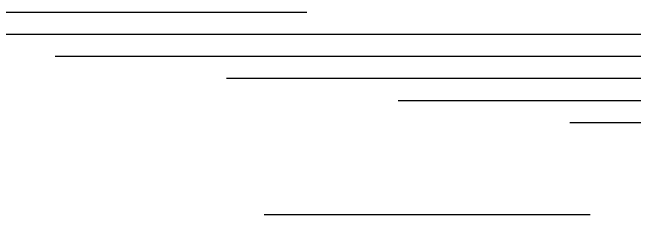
# Model space of a CAD drawing. Header units: inches. Extents: x -16498 to -561, y 141 to 7454.
# Drawn here: x -13620 to -12943, y 3585 to 3805 of the extents above; entities that cross this region are included whole.
import ezdxf

# ---------------------------------------------------------------- set-up
doc = ezdxf.new("R2010")
doc.units = ezdxf.units.IN
doc.header["$LTSCALE"] = 0.5
doc.header["$MEASUREMENT"] = 0
doc.layers.add('A-Elev-North', color=7, linetype='Continuous')
doc.layers.add('A-Elev-South', color=7, linetype='Continuous')

msp = doc.modelspace()

# ---------------------------------------------------------------- linework, layer by layer
at = {"layer": 'A-Elev-North'}
msp.add_line((-13346.27, 3585.36), (-12991.62, 3585.36), dxfattribs=at)
at = {"layer": 'A-Elev-South', "color": 126}
for p, q in [((-13299.69, 3805.26, -5147.57), (-13946.83, 3805.26, -5147.57)), ((-12518.21, 3757.26, -5147.57), (-13573.61, 3757.26, -5147.57)), ((-12378.16, 3733.26, -5147.57), (-13387, 3733.26, -5147.57)), ((-12369.82, 3709.26, -5147.57), (-13200.39, 3709.26, -5147.57)), ((-12162.71, 3685.26, -5147.57), (-13013.78, 3685.26, -5147.57))]:
    msp.add_line(p, q, dxfattribs=at)
at = {"layer": 'A-Elev-South', "color": 252}
msp.add_line((-12923.82, 3781.26, -5147.57), (-13760.22, 3781.26, -5147.57), dxfattribs=at)

doc.saveas('drawing.dxf')
